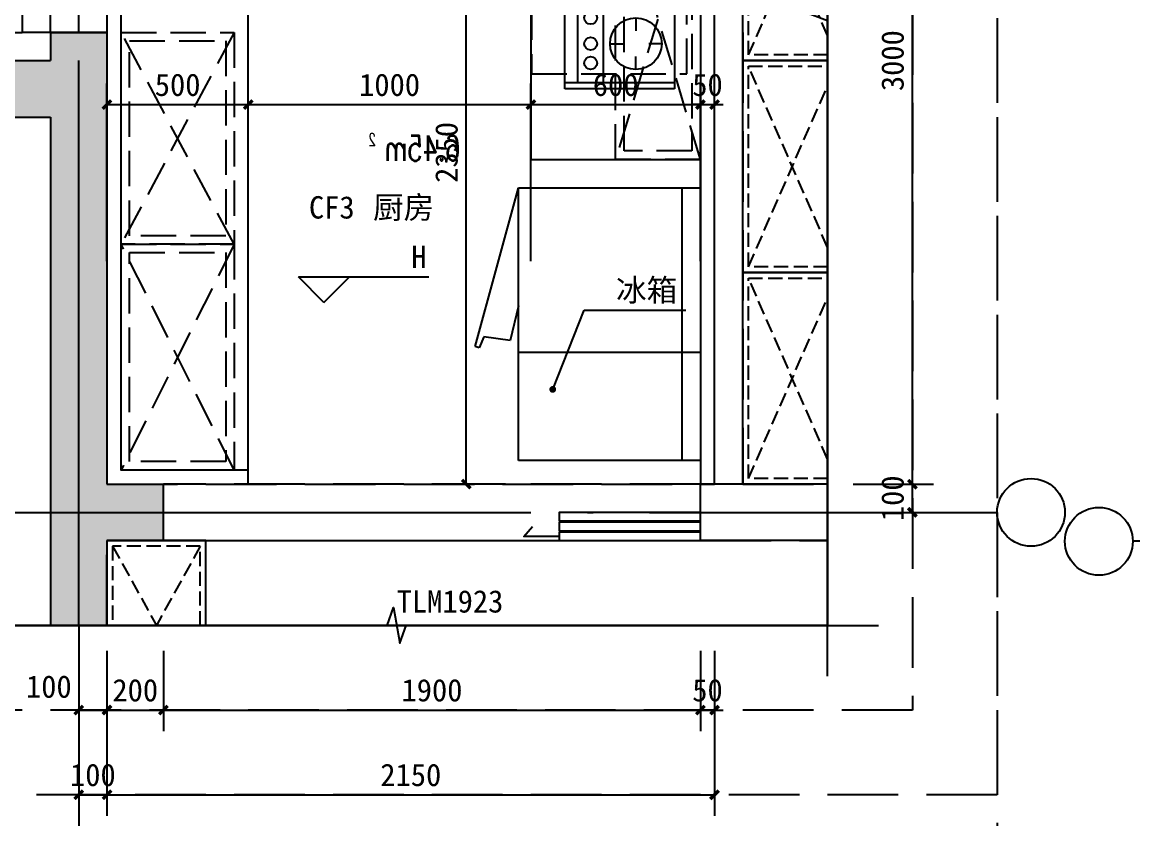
# Model space of a CAD drawing. Header units: millimetres. Extents: x -15 to 66915, y -15 to 18798.
# Drawn here: x 13850 to 17780, y 10780 to 13601 of the extents above; entities that cross this region are included whole.
import ezdxf
from ezdxf.enums import TextEntityAlignment as Align
from ezdxf.xclip import XClip

# ---------------------------------------------------------------- set-up
doc = ezdxf.new("R2010")
doc.units = ezdxf.units.MM
doc.header["$LTSCALE"] = 1000
doc.header["$XCLIPFRAME"] = 2
for name, pattern in [('1#2#楼$0$DOTE', [2.42, 2, -0.2, 0.02, -0.2]), ('140-CF-2.2x3.0$0$DASH', [0.35, 0.25, -0.1]), ('140-墙体$0$DASH', [0.35, 0.25, -0.1]), ('140-家具-标$0$DASH', [0.35, 0.25, -0.1]), ('160-墙体$0$DASH', [0.35, 0.25, -0.1]), ('DASH', [0.35, 0.25, -0.1])]:
    doc.linetypes.add(name, pattern=pattern)
doc.layers.get('Defpoints').update_dxf_attribs({"color": 4, "linetype": 'DASH'})
for name, color, linetype in [('1#2#楼$0$A-ANNO-AXIS', 3, 'Continuous'), ('1#2#楼$0$A-ANNO-DIMS', 3, 'Continuous'), ('1#2#楼$0$A-ANNO-DOTE', 10, '1#2#楼$0$DOTE'), ('1#2#楼$0$A-ANNO-ELEV', 3, 'Continuous'), ('1#2#楼$0$A-ANNO-IDEN', 3, 'Continuous'), ('1#2#楼$0$A-ANNO-SYMB', 3, 'Continuous'), ('1#2#楼$0$A-ANNO-TEXT', 7, 'Continuous'), ('1#2#楼$0$A-DOOR-IDEN', 53, 'Continuous'), ('140-CF-2.2x3.0$0$A-FLOR-SPCL', 225, 'Continuous'), ('140-墙体$0$A-COLU-CONC-HATC', 204, 'Continuous'), ('140-墙体$0$A-DOOR', 51, 'Continuous'), ('140-墙体$0$A-WALL-BLOK', 131, 'Continuous'), ('140-墙体$0$A-WALL-CONC', 9, 'Continuous'), ('140-家具-标$0$DS-HIGH CABINET', 47, 'Continuous'), ('160-墙体$0$A-COLU-CONC-HATC', 204, 'Continuous'), ('160-墙体$0$A-DOOR', 51, 'Continuous'), ('160-墙体$0$A-WALL-BLOK', 131, 'Continuous'), ('160-墙体$0$A-WALL-CONC', 9, 'Continuous'), ('160-墙体-PC$0$A-ANNO-HATC-PATT', 8, 'Continuous'), ('160-核心筒-标准层$0$A-COLU-CONC-HATC', 204, 'Continuous'), ('160-核心筒-标准层$0$A-WALL-CONC', 9, 'Continuous'), ('160-核心筒-标准层$0$A-WALL-INSL', 241, 'Continuous'), ('AXIS_TEXT', 7, 'Continuous')]:
    doc.layers.add(name, color=color, linetype=linetype)
doc.styles.add('1#2#楼$0$_TCH_DIM', font='')
doc.styles.add('1#2#楼$0$_TCH_DIM_T3', font='')
doc.styles.add('1#2#楼$0$_TCH_WINDOW', font='')
doc.styles.add('140-CF-2.2x3.0$0$_TCH_SPACE', font='SIMPLEX', dxfattribs={"bigfont": 'GBCBIG'})
doc.styles.add('COMPLEX', font='COMPLEX')
doc.styles.get('1#2#楼$0$_TCH_DIM').set_extended_font_data('SimSun')
doc.styles.get('1#2#楼$0$_TCH_DIM_T3').set_extended_font_data('SimSun')
doc.styles.get('1#2#楼$0$_TCH_WINDOW').set_extended_font_data('SimSun')
doc.dimstyles.new('1#2#楼$0$_TCH_ARCH&&30', dxfattribs={"dimtxt": 79.303797, "dimasz": 30, "dimexe": 75, "dimexo": 90, "dimgap": 30, "dimtad": 1, "dimdec": 0, "dimzin": 0, "dimdsep": 46, "dimtxsty": '1#2#楼$0$_TCH_DIM_T3', "dimblk": '1#2#楼$0$_ArchTick', "dimcen": 0.09, "dimclrt": 7, "dimazin": 2, "dimtfac": 1, "dimtdec": 0, "dimtix": 1, "dimtmove": 2, "dimatfit": 3, "dimfxl": 100, "dimtolj": 1, "dimtzin": 0, "dimarcsym": 0})

# ---------------------------------------------------------------- blocks, each defined once
blk = doc.blocks.new('160-核心筒-标准层')
at = {"layer": '160-核心筒-标准层$0$A-COLU-CONC-HATC'}
for points in [[(-100, 6100), (-100, 6000), (-33.3, 5900), (100, 5900), (100, 6100)], [(-2366.7, 5900), (-2300, 5800), (-100, 5800), (-33.3, 5900), (-100, 6000), (-2300, 6000)], [(-33.3, 5900), (-100, 5800), (-100, 4400), (33.3, 4400), (100, 4500), (100, 5900)], [(33.3, 4400), (100, 4300), (100, 4500)], [(33.3, 4400), (-100, 4400), (-100, 3700), (-33.3, 3600), (100, 3600), (100, 4300)]]:
    blk.add_hatch(color=256, dxfattribs=at).paths.add_polyline_path(points)
at = {"layer": '160-核心筒-标准层$0$A-WALL-CONC'}
for p, q in [((-100, 6100), (-100, 6000)), ((100, 6100), (-100, 6100)), ((100, 6100), (100, 5900)), ((-2300, 6000), (-100, 6000)), ((100, 5900), (100, 4500)), ((-2300, 5800), (-100, 5800)), ((-100, 5800), (-100, 4400)), ((100, 4500), (100, 4500)), ((-100, 4400), (-100, 3700)), ((100, 4300), (100, 4300)), ((100, 4300), (100, 3600))]:
    blk.add_line(p, q, dxfattribs=at)
at = {"layer": '160-核心筒-标准层$0$A-WALL-INSL'}
blk.add_line((-2200, 6100), (-200, 6100), dxfattribs=at)
blk = doc.blocks.new('140-墙体$0$$WINLIB2D$00000001')
at = {"color": 0}
for points in [[(-0.5, 0.5), (-0.5, -0.5)], [(-0.5, 0.5), (0.5, 0.5)], [(0.5, -0.5), (0.5, 0.5)], [(0.5, 0.1667), (-0.5, 0.1667)], [(0.5, -0.1667), (-0.5, -0.1667)], [(-0.5, -0.5), (0.5, -0.5)]]:
    blk.add_lwpolyline(points, dxfattribs=at)
blk = doc.blocks.new('140-墙体')
at = {"layer": '140-墙体$0$A-COLU-CONC-HATC'}
blk.add_hatch(color=256, dxfattribs=at).paths.add_polyline_path([(-8450, 8100), (-8450, 7900), (-8250, 7900), (-8250, 8100)])
blk.add_line((-6200, 8100), (-6300, 8100))
at = {"layer": '140-墙体$0$A-DOOR', "linetype": '140-墙体$0$DASH'}
for p, q in [((-6350, 8100), (-8250, 8100)), ((-3850, 8100), (-5850, 8100)), ((-8250, 7900), (-6350, 7900)), ((-3850, 7900), (-5850, 7900))]:
    blk.add_line(p, q, dxfattribs=at)
at = {"layer": '140-墙体$0$A-DOOR'}
for points in [[(-6850, 7970), (-6350, 7970), (-6350, 8000), (-6850, 8000)], [(-6850, 7935), (-6350, 7935), (-6350, 7965), (-6850, 7965)], [(-6850, 7900), (-6350, 7900), (-6350, 7930), (-6850, 7930)]]:
    blk.add_lwpolyline(points, close=True, dxfattribs=at)
blk.add_lwpolyline([(-6850, 7915), (-6975, 7915), (-6944.4, 7950)], dxfattribs=at)
at = {"layer": '140-墙体$0$A-WALL-BLOK'}
for p, q in [((-6300, 8100), (-6300, 11100)), ((-6200, 8100), (-6200, 11100)), ((-6300, 8100), (-6350, 8100)), ((-6350, 7900), (-6350, 8100)), ((-5850, 8100), (-6200, 8100)), ((-5850, 7900), (-5850, 8100)), ((-6200, 7900), (-6350, 7900)), ((-5850, 7900), (-6200, 7900))]:
    blk.add_line(p, q, dxfattribs=at)
at = {"layer": '140-墙体$0$A-WALL-CONC'}
for p, q in [((-8650, 9700), (-8450, 9700)), ((-8450, 8100), (-8250, 8100)), ((-8250, 7900), (-8250, 8100)), ((-8450, 7900), (-8250, 7900))]:
    blk.add_line(p, q, dxfattribs=at)
at = {"layer": '140-墙体$0$A-DOOR', "xscale": 800, "yscale": -300, "zscale": 300, "rotation": 270}
blk.add_blockref('140-墙体$0$$WINLIB2D$00000001', (-8600, 10100), dxfattribs=at)
blk = doc.blocks.new('140-CF-2.2x3.0$0$A$C7214d1e0')
at = {"layer": '140-CF-2.2x3.0$0$A-FLOR-SPCL'}
for p, q in [((966.4, 797), (0, 797)), ((0, 797), (0, 153.5)), ((384.4, 153.5), (384.4, 797)), ((966.4, 153.5), (966.4, 797)), ((0, 732.8), (384.4, 732.8)), ((384.4, 732.8), (966.4, 732.8)), ((0, 153.5), (966.4, 153.5)), ((403.6, 0), (966.4, 153.5)), ((547.8, 153.5), (425.8, 123.9)), ((425.8, 123.9), (437.9, 30.8)), ((437.9, 30.8), (399.8, 14.3)), ((399.8, 14.3), (403.6, 0))]:
    blk.add_line(p, q, dxfattribs=at)
blk = doc.blocks.new('140-CF-2.2x3.0$0$88')
for p, q in [((-662.94, 388.62), (22.86, 388.62)), ((-662.94, 0), (-662.94, 388.62)), ((-640.08, 0), (-640.08, 388.62)), ((0, 0), (0, 388.62)), ((22.86, 388.62), (22.86, 0)), ((-502.92, 342.9), (-502.92, 297.18)), ((-137.16, 342.9), (-137.16, 297.18)), ((-594.36, 251.46), (-548.64, 251.46)), ((-411.48, 251.46), (-457.2, 251.46)), ((-228.6, 251.46), (-182.88, 251.46)), ((-45.72, 251.46), (-91.44, 251.46)), ((-502.92, 160.02), (-502.92, 205.74)), ((-137.16, 160.02), (-137.16, 205.74)), ((0, 137.16), (-640.08, 137.16)), ((0, 45.72), (-640.08, 45.72)), ((22.86, 0), (-662.94, 0))]:
    blk.add_line(p, q)
for centre, radius in [((-502.92, 251.46), 91.44), ((-137.16, 251.46), 91.44), ((-571.5, 91.44), 22.86), ((-480.06, 91.44), 22.86), ((-297.18, 91.44), 22.86), ((-228.6, 91.44), 22.86), ((-137.16, 91.44), 22.86), ((-68.58, 91.44), 22.86)]:
    blk.add_circle(centre, radius)
blk = doc.blocks.new('140-CF-2.2x3.0', base_point=(0, 0))
at = {"layer": '140-CF-2.2x3.0$0$A-FLOR-SPCL', "color": 8, "linetype": '140-CF-2.2x3.0$0$DASH', "ltscale": 0.5}
for p, q in [((-2150, -1850), (-1850, -850)), ((-2150, -850), (-1850, -1850)), ((-500, -2150), (-100, -1400)), ((-500, -1400), (-100, -2150)), ((-500, -2950), (-100, -2150)), ((-500, -2150), (-100, -2950))]:
    blk.add_line(p, q, dxfattribs=at)
at = {"layer": '140-CF-2.2x3.0$0$A-FLOR-SPCL'}
for points in [[(-550, -2950), (-100, -2950), (-100, -500), (-500, -500), (-500, -50), (-1850, -50), (-1850, -350), (-2150, -350), (-2150, -3000)], [(-550, -3000), (-550, -650), (-1550, -650), (-1550, -1850), (-2150, -1850)]]:
    blk.add_lwpolyline(points, dxfattribs=at)
at = {"layer": '140-CF-2.2x3.0$0$A-FLOR-SPCL', "color": 8, "linetype": '140-CF-2.2x3.0$0$DASH', "ltscale": 0.5}
for points in [[(-2150, -1850), (-1850, -1850), (-1850, -850), (-2150, -850)], [(-2120, -1820), (-1880, -1820), (-1880, -880), (-2120, -880)], [(-500, -2150), (-100, -2150), (-100, -1400), (-500, -1400)], [(-470, -2120), (-130, -2120), (-130, -1430), (-470, -1430)], [(-500, -2950), (-100, -2950), (-100, -2150), (-500, -2150)], [(-470, -2920), (-130, -2920), (-130, -2180), (-470, -2180)]]:
    blk.add_lwpolyline(points, close=True, dxfattribs=at)
at = {"layer": '140-CF-2.2x3.0$0$A-FLOR-SPCL', "linetype": '140-CF-2.2x3.0$0$DASH', "ltscale": 0.5}
blk.add_lwpolyline([(-1552.4, -951.7), (-1552.4, -1546.7), (-2102.4, -1546.7), (-2102.4, -951.7)], close=True, dxfattribs=at)
at = {"layer": 'Defpoints'}
blk.add_lwpolyline([(-2200, 0), (-50, 0), (-50, -3000), (-2200, -3000)], close=True, dxfattribs=at)
at = {"layer": '140-CF-2.2x3.0$0$A-FLOR-SPCL', "xscale": -1.000000000000001, "rotation": 90}
blk.add_blockref('140-CF-2.2x3.0$0$88', (-1670, -1577.1), dxfattribs=at)
at = {"layer": '140-CF-2.2x3.0$0$A-FLOR-SPCL', "rotation": 90}
blk.add_blockref('140-CF-2.2x3.0$0$A$C7214d1e0', (-1353, -2916.4), dxfattribs=at)
at = {"layer": 'Defpoints', "style": '140-CF-2.2x3.0$0$_TCH_SPACE', "width": 0.705882}
for s, height, p in [('6.45m', 89.25, (-1301.6, -1854.6)), ('2', 44.6, (-1001.6, -1802.1))]:
    blk.add_text(s, height=height, dxfattribs=at).set_placement(p)
blk = doc.blocks.new('*U272')
at = {"color": 250, "linetype": '140-家具-标$0$DASH', "ltscale": 0.2}
for p, q in [((20, -330), (730, -20)), ((20, -20), (730, -330)), ((770, -330), (1480, -20)), ((770, -20), (1480, -330)), ((1520, -330), (2230, -20)), ((1520, -20), (2230, -330))]:
    blk.add_line(p, q, dxfattribs=at)
for points in [[(0, 0), (750, 0), (750, -350), (0, -350)], [(750, 0), (1500, 0), (1500, -350), (750, -350)], [(1500, 0), (2250, 0), (2250, -350), (1500, -350)]]:
    blk.add_lwpolyline(points, close=True)
for points in [[(20, -20), (730, -20), (730, -330), (20, -330)], [(770, -20), (1480, -20), (1480, -330), (770, -330)], [(1520, -20), (2230, -20), (2230, -330), (1520, -330)]]:
    blk.add_lwpolyline(points, close=True, dxfattribs=at)
blk = doc.blocks.new('*U273')
at = {"color": 250, "linetype": '140-家具-标$0$DASH', "ltscale": 0.2}
for p, q in [((20, -330), (580, -20)), ((20, -20), (580, -330)), ((620, -330), (1180, -20)), ((620, -20), (1180, -330)), ((1220, -330), (1780, -20)), ((1220, -20), (1780, -330))]:
    blk.add_line(p, q, dxfattribs=at)
for points in [[(0, 0), (600, 0), (600, -350), (0, -350)], [(600, 0), (1200, 0), (1200, -350), (600, -350)], [(1200, 0), (1800, 0), (1800, -350), (1200, -350)]]:
    blk.add_lwpolyline(points, close=True)
for points in [[(20, -20), (580, -20), (580, -330), (20, -330)], [(620, -20), (1180, -20), (1180, -330), (620, -330)], [(1220, -20), (1780, -20), (1780, -330), (1220, -330)]]:
    blk.add_lwpolyline(points, close=True, dxfattribs=at)
blk = doc.blocks.new('140-家具-标', base_point=(48250, 37750.5))
at = {"layer": 'Defpoints'}
for points in [[(54450, 45750.5), (52100, 45750.5), (52100, 48750.5), (54450, 48750.5)], [(52050, 37750.5), (56700, 37750.5), (56700, 45550.5), (52050, 45550.5)]]:
    blk.add_lwpolyline(points, close=True, dxfattribs=at)
at = {"layer": '140-家具-标$0$DS-HIGH CABINET', "xscale": -1, "rotation": 270}
blk.add_blockref('*U272', (54450, 45750.5), dxfattribs=at)
at = {"layer": '140-家具-标$0$DS-HIGH CABINET', "extrusion": (0, 0, -1), "xscale": -1, "zscale": -1, "rotation": 89.9994207007208}
blk.add_blockref('*U273', (-56700, 45550.5), dxfattribs=at)
blk = doc.blocks.new('1#2#楼$0$BGTVF')
blk.add_blockref('160-核心筒-标准层', (0, -7600))
at = {"xscale": -1}
blk.add_blockref('140-CF-2.2x3.0', (50, -100), dxfattribs=at)
ref = blk.add_blockref('140-墙体', (8550, -11200))
XClip(ref).set_block_clipping_path([(-12550, 3900.0000000001), (-9750, 3900.0000000001), (-9750, 11800.0000000001), (400.0000000001, 11800.0000000001), (400.0000000001, -2099.9999999999), (-12549.9999999999, -2100.0000000001)])
blk.add_blockref('140-家具-标', (8550, -11100), dxfattribs=at)
blk = doc.blocks.new('160-墙体$0$$DorLib2D$00000009')
for p, q in [((0.4129, 0.9053), (0.4129, 0.0807)), ((0.4541, 0.9053), (0.4129, 0.9053)), ((0.4541, 0.0807), (0.4541, 0.9053)), ((0.4129, 0.7822), (0.378, 0.7822)), ((0.489, 0.7822), (0.4541, 0.7822)), ((0.4129, 0.6235), (0.378, 0.6235)), ((0.489, 0.6235), (0.4541, 0.6235)), ((-0.4941, 0.0807), (-0.4529, 0.0807)), ((-0.4941, -0.0018), (-0.4941, 0.0807)), ((-0.4529, 0.0807), (-0.4529, 0.0395)), ((0.4129, 0.0807), (0.4541, 0.0807)), ((0.4953, 0.0807), (0.4541, 0.0807)), ((0.4541, 0.0807), (0.4541, 0.0395)), ((0.4953, -0.0018), (0.4953, 0.0807)), ((-0.4529, 0.0395), (-0.4117, 0.0395)), ((-0.4117, 0.0395), (-0.4117, -0.0018)), ((0.4541, 0.0395), (0.4129, 0.0395)), ((0.4129, 0.0395), (0.4129, -0.0018)), ((-0.4941, -0.0018), (-0.4941, -0.0018)), ((-0.4117, -0.0018), (-0.4941, -0.0018)), ((0.4129, -0.0018), (0.4953, -0.0018)), ((0.4953, -0.0018), (0.4953, -0.0018))]:
    blk.add_line(p, q)
at = {"lineweight": 13}
for p, q in [((0.378, 0.7822), (0.378, 0.6235)), ((0.489, 0.7822), (0.489, 0.6235))]:
    blk.add_line(p, q, dxfattribs=at)
blk.add_arc((0.3716, 0.0817), 0.8246, 87.134, 180.0717, dxfattribs=at)
blk = doc.blocks.new('160-墙体')
at = {"layer": '160-墙体$0$A-COLU-CONC-HATC'}
blk.add_hatch(color=256, dxfattribs=at).paths.add_polyline_path([(33.3, 8100), (100, 8000), (2350, 8000), (2350, 8200), (100, 8200)])
at = {"layer": '160-墙体$0$A-DOOR', "linetype": '160-墙体$0$DASH'}
for p, q in [((3900, 8200), (6500, 8200)), ((3700, 6300), (3700, 8000)), ((3900, 7000), (3900, 8000)), ((3900, 8000), (6500, 8000))]:
    blk.add_line(p, q, dxfattribs=at)
at = {"layer": '160-墙体$0$A-DOOR'}
blk.add_line((2100, 7000), (2100, 7900), dxfattribs=at)
for points in [[(4400, 8070), (3900, 8070), (3900, 8100), (4400, 8100)], [(4400, 8035), (3900, 8035), (3900, 8065), (4400, 8065)], [(4400, 8000), (3900, 8000), (3900, 8030), (4400, 8030)]]:
    blk.add_lwpolyline(points, close=True, dxfattribs=at)
blk.add_lwpolyline([(4400, 8015), (4525, 8015), (4494.4, 8050)], dxfattribs=at)
at = {"layer": '160-墙体$0$A-WALL-BLOK'}
for p, q in [((3450, 8200), (3450, 11200)), ((3550, 8200), (3550, 11200)), ((2350, 8000), (2350, 8200)), ((3450, 8200), (3350, 8200)), ((3350, 8200), (3350, 8000)), ((3550, 8200), (3900, 8200)), ((3900, 8200), (3900, 8000)), ((2100, 8000), (2100, 7900)), ((2200, 8000), (2100, 8000)), ((2200, 7900), (2200, 8000)), ((3350, 8000), (3450, 8000)), ((3450, 8000), (3900, 8000)), ((2100, 7900), (2200, 7900))]:
    blk.add_line(p, q, dxfattribs=at)
at = {"layer": '160-墙体$0$A-WALL-CONC'}
for p, q in [((100, 8200), (2350, 8200)), ((2350, 8200), (2350, 8000)), ((100, 8000), (2350, 8000))]:
    blk.add_line(p, q, dxfattribs=at)
at = {"layer": '160-墙体$0$A-DOOR', "xscale": 1000, "yscale": 1000, "zscale": 200}
blk.add_blockref('160-墙体$0$$DorLib2D$00000009', (2850, 8100), dxfattribs=at)
at = {"layer": '160-墙体$0$A-DOOR', "xscale": 900, "yscale": 900, "zscale": 100, "rotation": 90}
blk.add_blockref('160-墙体$0$$DorLib2D$00000009', (2150, 7450), dxfattribs=at)
blk = doc.blocks.new('160-家具-标', base_point=(73350, 11050.5))
at = {"layer": 'Defpoints'}
for points in [[(69900, 19150.5), (66850, 19150.5), (66850, 22150.5), (69900, 22150.5)], [(64300, 18950.5), (69550, 18950.5), (69550, 11050.5), (64000, 11050.5), (64000, 15900.5), (64300, 15900.5)]]:
    blk.add_lwpolyline(points, close=True, dxfattribs=at)
blk = doc.blocks.new('160-墙体-PC$0$$LinePat$保温板1')
at = {"color": 0}
for p, q in [((0, 0), (16, -20)), ((0, -20), (16, 0))]:
    blk.add_line(p, q, dxfattribs=at)
blk = doc.blocks.new('160-墙体-PC')
at = {"layer": '160-墙体-PC$0$A-ANNO-HATC-PATT'}
for points in [[(2100, 8150), (2100, 8200), (400, 8200), (400, 8150)], [(400, 8000), (400, 8200), (2100, 8200), (2100, 8000)], [(2100, 8000), (2100, 8050), (400, 8050), (400, 8000)]]:
    blk.add_lwpolyline(points, close=True, dxfattribs=at)
at = {"layer": '160-墙体-PC$0$A-ANNO-HATC-PATT', "yscale": 2.5, "zscale": 2.5}
for p, xscale, rotation in [((1776.2, 8149.9), 2.529762805991874, 180.0078790222367), ((1816.7, 8149.9), 2.529762805991874, 180.0078790222367), ((1857.2, 8150), 2.529762805991874, 180.0078790222367), ((1897.6, 8150), 2.529762805991874, 180.0078790222367), ((1938.1, 8150), 2.529762805991874, 180.0078790222367), ((1978.6, 8150), 2.529762805991874, 180.0078790222367), ((2019.1, 8150), 2.529762805991874, 180.0078790222367), ((2059.5, 8150), 2.529762805991874, 180.0078790222367), ((2100, 8150), 2.529762805991874, 180.0078790222367), ((1776.2, 8000), 2.529762782061926, 180.000035277034), ((1816.7, 8000), 2.529762782061926, 180.000035277034), ((1857.2, 8000), 2.529762782061926, 180.000035277034), ((1897.6, 8000), 2.529762782061926, 180.000035277034), ((1938.1, 8000), 2.529762782061926, 180.000035277034), ((1978.6, 8000), 2.529762782061926, 180.000035277034), ((2019.1, 8000), 2.529762782061926, 180.000035277034), ((2059.5, 8000), 2.529762782061926, 180.000035277034), ((2100, 8000), 2.529762782061926, 180.000035277034)]:
    blk.add_blockref('160-墙体-PC$0$$LinePat$保温板1', p, dxfattribs=dict(at, xscale=xscale, rotation=rotation))
blk = doc.blocks.new('1#2#楼$0$GTFBGF')
ref = blk.add_blockref('160-墙体-PC', (-9250, -11300))
XClip(ref).set_block_clipping_path([(13249.9999999997, 5350.000000002), (10449.9999999998, 5350.000000002), (10449.9999999998, 11800.000000002), (-900.0000000002, 11800.000000002), (-900.0000000002, -2099.999999998), (13249.9999999996, -2099.9999999981)])
ref = blk.add_blockref('160-墙体', (-9250, -11300))
XClip(ref).set_block_clipping_path([(13249.9999999999, 5349.9999999999), (10450, 5349.9999999999), (10450, 11800), (-900, 11800), (-900, -2100), (13249.9999999998, -2100.0000000002)])
at = {"xscale": -1}
blk.add_blockref('160-家具-标', (-9150, -11200), dxfattribs=at)
blk = doc.blocks.new('_AXISO')
blk.add_circle((0, 0), 0.5)
at = {"layer": 'AXIS_TEXT', "style": 'COMPLEX', "width": 1.041667}
blk.add_attdef('A', text='', height=0.56, dxfattribs=at).set_placement((-0.25, -0.28), (0.25, -0.28), align=Align.FIT)
blk = doc.blocks.new('1#2#楼$0$_ArchTick')
at = {"color": 0, "linetype": 'ByBlock', "const_width": 0.4}
blk.add_lwpolyline([(-0.5, -0.5), (0.5, 0.5)], dxfattribs=at)
blk = doc.blocks.new('*D487')
at = {"layer": '1#2#楼$0$A-ANNO-DIMS', "color": 0, "lineweight": -2, "transparency": 16777216}
for p, q in [((17000, 11965.1), (17000, 11995.1)), ((16790, 11965.1), (17075, 11965.1)), ((17000, 11865.1), (17000, 11965.1)), ((16790, 11865.1), (17075, 11865.1)), ((17000, 11865.1), (17000, 11835.1))]:
    blk.add_line(p, q, dxfattribs=at)
at = {"layer": 'Defpoints', "color": 0, "transparency": 16777216}
for p in [(16700, 11965.1), (17000, 11965.1), (16700, 11865.1)]:
    blk.add_point(p, dxfattribs=at)
at = {"layer": '1#2#楼$0$A-ANNO-DIMS', "color": 0, "lineweight": -2, "transparency": 16777216, "xscale": 30, "yscale": 30, "zscale": 30}
for p, rotation in [((17000, 11965.1), 270), ((17000, 11865.1), 90)]:
    blk.add_blockref('1#2#楼$0$_ArchTick', p, dxfattribs=dict(at, rotation=rotation))
at = {"layer": '1#2#楼$0$A-ANNO-DIMS', "color": 7, "transparency": 16777216, "insert": (16930.3, 11915.1), "char_height": 79.3, "attachment_point": 5, "rotation": 90, "style": '1#2#楼$0$_TCH_DIM_T3'}
blk.add_mtext('\\A1;100', dxfattribs=at)
blk = doc.blocks.new('*D488')
at = {"layer": '1#2#楼$0$A-ANNO-DIMS', "color": 0, "lineweight": -2, "transparency": 16777216}
for p, q in [((16790, 14965.1), (17075, 14965.1)), ((17000, 11965.1), (17000, 14965.1)), ((16790, 11965.1), (17075, 11965.1))]:
    blk.add_line(p, q, dxfattribs=at)
at = {"layer": 'Defpoints', "color": 0, "transparency": 16777216}
for p in [(16700, 14965.1), (17000, 14965.1), (16700, 11965.1)]:
    blk.add_point(p, dxfattribs=at)
at = {"layer": '1#2#楼$0$A-ANNO-DIMS', "color": 0, "lineweight": -2, "transparency": 16777216, "xscale": 30, "yscale": 30, "zscale": 30}
for p, rotation in [((17000, 14965.1), 90), ((17000, 11965.1), 270)]:
    blk.add_blockref('1#2#楼$0$_ArchTick', p, dxfattribs=dict(at, rotation=rotation))
at = {"layer": '1#2#楼$0$A-ANNO-DIMS', "color": 7, "transparency": 16777216, "insert": (16930.3, 13465.1), "char_height": 79.3, "attachment_point": 5, "rotation": 90, "style": '1#2#楼$0$_TCH_DIM_T3'}
blk.add_mtext('\\A1;3000', dxfattribs=at)
blk = doc.blocks.new('*D490')
at = {"layer": '1#2#楼$0$A-ANNO-DIMS', "color": 0, "lineweight": -2, "transparency": 16777216}
for p, q in [((14050, 11375.1), (14050, 11090.1)), ((14150, 11375.1), (14150, 11090.1)), ((14050, 11165.1), (14150, 11165.1))]:
    blk.add_line(p, q, dxfattribs=at)
at = {"layer": 'Defpoints', "color": 0, "transparency": 16777216}
for p in [(14050, 11465.1), (14150, 11465.1), (14150, 11165.1)]:
    blk.add_point(p, dxfattribs=at)
at = {"layer": '1#2#楼$0$A-ANNO-DIMS', "color": 0, "lineweight": -2, "transparency": 16777216, "xscale": 30, "yscale": 30, "zscale": 30, "rotation": 180}
blk.add_blockref('1#2#楼$0$_ArchTick', (14050, 11165.1), dxfattribs=at)
at = {"layer": '1#2#楼$0$A-ANNO-DIMS', "color": 0, "lineweight": -2, "transparency": 16777216, "xscale": 30, "yscale": 30, "zscale": 30}
blk.add_blockref('1#2#楼$0$_ArchTick', (14150, 11165.1), dxfattribs=at)
at = {"layer": '1#2#楼$0$A-ANNO-DIMS', "color": 7, "transparency": 16777216, "insert": (13944.2, 11247.6), "char_height": 79.3, "attachment_point": 5, "style": '1#2#楼$0$_TCH_DIM_T3'}
blk.add_mtext('\\A1;100', dxfattribs=at)
blk = doc.blocks.new('*D491')
at = {"layer": '1#2#楼$0$A-ANNO-DIMS', "color": 0, "lineweight": -2, "transparency": 16777216}
for p, q in [((14150, 11375.1), (14150, 11090.1)), ((14350, 11375.1), (14350, 11090.1)), ((14150, 11165.1), (14120, 11165.1)), ((14150, 11165.1), (14350, 11165.1)), ((14350, 11165.1), (14380, 11165.1))]:
    blk.add_line(p, q, dxfattribs=at)
at = {"layer": 'Defpoints', "color": 0, "transparency": 16777216}
for p in [(14150, 11465.1), (14350, 11465.1), (14350, 11165.1)]:
    blk.add_point(p, dxfattribs=at)
at = {"layer": '1#2#楼$0$A-ANNO-DIMS', "color": 0, "lineweight": -2, "transparency": 16777216, "xscale": 30, "yscale": 30, "zscale": 30}
blk.add_blockref('1#2#楼$0$_ArchTick', (14150, 11165.1), dxfattribs=at)
at = {"layer": '1#2#楼$0$A-ANNO-DIMS', "color": 0, "lineweight": -2, "transparency": 16777216, "xscale": 30, "yscale": 30, "zscale": 30, "rotation": 180}
blk.add_blockref('1#2#楼$0$_ArchTick', (14350, 11165.1), dxfattribs=at)
at = {"layer": '1#2#楼$0$A-ANNO-DIMS', "color": 7, "transparency": 16777216, "insert": (14250, 11234.8), "char_height": 79.3, "attachment_point": 5, "style": '1#2#楼$0$_TCH_DIM_T3'}
blk.add_mtext('\\A1;200', dxfattribs=at)
blk = doc.blocks.new('*D492')
at = {"layer": '1#2#楼$0$A-ANNO-DIMS', "color": 0, "lineweight": -2, "transparency": 16777216}
for p, q in [((14350, 11375.1), (14350, 11090.1)), ((16250, 11375.1), (16250, 11090.1)), ((14350, 11165.1), (16250, 11165.1))]:
    blk.add_line(p, q, dxfattribs=at)
at = {"layer": 'Defpoints', "color": 0, "transparency": 16777216}
for p in [(14350, 11465.1), (16250, 11465.1), (16250, 11165.1)]:
    blk.add_point(p, dxfattribs=at)
at = {"layer": '1#2#楼$0$A-ANNO-DIMS', "color": 0, "lineweight": -2, "transparency": 16777216, "xscale": 30, "yscale": 30, "zscale": 30, "rotation": 180}
blk.add_blockref('1#2#楼$0$_ArchTick', (14350, 11165.1), dxfattribs=at)
at = {"layer": '1#2#楼$0$A-ANNO-DIMS', "color": 0, "lineweight": -2, "transparency": 16777216, "xscale": 30, "yscale": 30, "zscale": 30}
blk.add_blockref('1#2#楼$0$_ArchTick', (16250, 11165.1), dxfattribs=at)
at = {"layer": '1#2#楼$0$A-ANNO-DIMS', "color": 7, "transparency": 16777216, "insert": (15300, 11234.8), "char_height": 79.3, "attachment_point": 5, "style": '1#2#楼$0$_TCH_DIM_T3'}
blk.add_mtext('\\A1;1900', dxfattribs=at)
blk = doc.blocks.new('*D493')
at = {"layer": '1#2#楼$0$A-ANNO-DIMS', "color": 0, "lineweight": -2, "transparency": 16777216}
for p, q in [((16250, 11375.1), (16250, 11090.1)), ((16300, 11375.1), (16300, 11090.1)), ((16250, 11165.1), (16220, 11165.1)), ((16250, 11165.1), (16300, 11165.1)), ((16300, 11165.1), (16330, 11165.1))]:
    blk.add_line(p, q, dxfattribs=at)
at = {"layer": 'Defpoints', "color": 0, "transparency": 16777216}
for p in [(16250, 11465.1), (16300, 11465.1), (16300, 11165.1)]:
    blk.add_point(p, dxfattribs=at)
at = {"layer": '1#2#楼$0$A-ANNO-DIMS', "color": 0, "lineweight": -2, "transparency": 16777216, "xscale": 30, "yscale": 30, "zscale": 30}
blk.add_blockref('1#2#楼$0$_ArchTick', (16250, 11165.1), dxfattribs=at)
at = {"layer": '1#2#楼$0$A-ANNO-DIMS', "color": 0, "lineweight": -2, "transparency": 16777216, "xscale": 30, "yscale": 30, "zscale": 30, "rotation": 180}
blk.add_blockref('1#2#楼$0$_ArchTick', (16300, 11165.1), dxfattribs=at)
at = {"layer": '1#2#楼$0$A-ANNO-DIMS', "color": 7, "transparency": 16777216, "insert": (16275, 11234.8), "char_height": 79.3, "attachment_point": 5, "style": '1#2#楼$0$_TCH_DIM_T3'}
blk.add_mtext('\\A1;50', dxfattribs=at)
blk = doc.blocks.new('*D494')
at = {"layer": '1#2#楼$0$A-ANNO-DIMS', "color": 0, "lineweight": -2, "transparency": 16777216}
for p, q in [((14050, 11375.1), (14050, 10790.1)), ((14150, 11375.1), (14150, 10790.1)), ((14050, 10865.1), (14020, 10865.1)), ((14050, 10865.1), (14150, 10865.1)), ((14150, 10865.1), (14180, 10865.1))]:
    blk.add_line(p, q, dxfattribs=at)
at = {"layer": 'Defpoints', "color": 0, "transparency": 16777216}
for p in [(14050, 11465.1), (14150, 11465.1), (14150, 10865.1)]:
    blk.add_point(p, dxfattribs=at)
at = {"layer": '1#2#楼$0$A-ANNO-DIMS', "color": 0, "lineweight": -2, "transparency": 16777216, "xscale": 30, "yscale": 30, "zscale": 30}
blk.add_blockref('1#2#楼$0$_ArchTick', (14050, 10865.1), dxfattribs=at)
at = {"layer": '1#2#楼$0$A-ANNO-DIMS', "color": 0, "lineweight": -2, "transparency": 16777216, "xscale": 30, "yscale": 30, "zscale": 30, "rotation": 180}
blk.add_blockref('1#2#楼$0$_ArchTick', (14150, 10865.1), dxfattribs=at)
at = {"layer": '1#2#楼$0$A-ANNO-DIMS', "color": 7, "transparency": 16777216, "insert": (14100, 10934.8), "char_height": 79.3, "attachment_point": 5, "style": '1#2#楼$0$_TCH_DIM_T3'}
blk.add_mtext('\\A1;100', dxfattribs=at)
blk = doc.blocks.new('*D495')
at = {"layer": '1#2#楼$0$A-ANNO-DIMS', "color": 0, "lineweight": -2, "transparency": 16777216}
for p, q in [((14150, 11375.1), (14150, 10790.1)), ((16300, 11375.1), (16300, 10790.1)), ((14150, 10865.1), (16300, 10865.1))]:
    blk.add_line(p, q, dxfattribs=at)
at = {"layer": 'Defpoints', "color": 0, "transparency": 16777216}
for p in [(14150, 11465.1), (16300, 11465.1), (16300, 10865.1)]:
    blk.add_point(p, dxfattribs=at)
at = {"layer": '1#2#楼$0$A-ANNO-DIMS', "color": 0, "lineweight": -2, "transparency": 16777216, "xscale": 30, "yscale": 30, "zscale": 30, "rotation": 180}
blk.add_blockref('1#2#楼$0$_ArchTick', (14150, 10865.1), dxfattribs=at)
at = {"layer": '1#2#楼$0$A-ANNO-DIMS', "color": 0, "lineweight": -2, "transparency": 16777216, "xscale": 30, "yscale": 30, "zscale": 30}
blk.add_blockref('1#2#楼$0$_ArchTick', (16300, 10865.1), dxfattribs=at)
at = {"layer": '1#2#楼$0$A-ANNO-DIMS', "color": 7, "transparency": 16777216, "insert": (15225, 10934.8), "char_height": 79.3, "attachment_point": 5, "style": '1#2#楼$0$_TCH_DIM_T3'}
blk.add_mtext('\\A1;2150', dxfattribs=at)
blk = doc.blocks.new('*D783')
at = {"layer": '1#2#楼$0$A-ANNO-DIMS', "color": 0, "lineweight": -2, "transparency": 16777216}
for p, q in [((14150, 12755.1), (14150, 13384.4)), ((14650, 12755.1), (14650, 13384.4)), ((14150, 13309.4), (14650, 13309.4))]:
    blk.add_line(p, q, dxfattribs=at)
at = {"layer": 'Defpoints', "color": 0, "transparency": 16777216}
for p in [(14650, 13309.4), (14150, 12665.1), (14650, 12665.1)]:
    blk.add_point(p, dxfattribs=at)
at = {"layer": '1#2#楼$0$A-ANNO-DIMS', "color": 0, "lineweight": -2, "transparency": 16777216, "xscale": 30, "yscale": 30, "zscale": 30, "rotation": 180}
blk.add_blockref('1#2#楼$0$_ArchTick', (14150, 13309.4), dxfattribs=at)
at = {"layer": '1#2#楼$0$A-ANNO-DIMS', "color": 0, "lineweight": -2, "transparency": 16777216, "xscale": 30, "yscale": 30, "zscale": 30}
blk.add_blockref('1#2#楼$0$_ArchTick', (14650, 13309.4), dxfattribs=at)
at = {"layer": '1#2#楼$0$A-ANNO-DIMS', "color": 7, "transparency": 16777216, "insert": (14400, 13379), "char_height": 79.3, "attachment_point": 5, "style": '1#2#楼$0$_TCH_DIM_T3'}
blk.add_mtext('\\A1;500', dxfattribs=at)
blk = doc.blocks.new('*D784')
at = {"layer": '1#2#楼$0$A-ANNO-DIMS', "color": 0, "lineweight": -2, "transparency": 16777216}
for p, q in [((14650, 12755.1), (14650, 13384.4)), ((15650, 12755.1), (15650, 13384.4)), ((14650, 13309.4), (15650, 13309.4))]:
    blk.add_line(p, q, dxfattribs=at)
at = {"layer": 'Defpoints', "color": 0, "transparency": 16777216}
for p in [(15650, 13309.4), (14650, 12665.1), (15650, 12665.1)]:
    blk.add_point(p, dxfattribs=at)
at = {"layer": '1#2#楼$0$A-ANNO-DIMS', "color": 0, "lineweight": -2, "transparency": 16777216, "xscale": 30, "yscale": 30, "zscale": 30, "rotation": 180}
blk.add_blockref('1#2#楼$0$_ArchTick', (14650, 13309.4), dxfattribs=at)
at = {"layer": '1#2#楼$0$A-ANNO-DIMS', "color": 0, "lineweight": -2, "transparency": 16777216, "xscale": 30, "yscale": 30, "zscale": 30}
blk.add_blockref('1#2#楼$0$_ArchTick', (15650, 13309.4), dxfattribs=at)
at = {"layer": '1#2#楼$0$A-ANNO-DIMS', "color": 7, "transparency": 16777216, "insert": (15150, 13379), "char_height": 79.3, "attachment_point": 5, "style": '1#2#楼$0$_TCH_DIM_T3'}
blk.add_mtext('\\A1;1000', dxfattribs=at)
blk = doc.blocks.new('*D785')
at = {"layer": '1#2#楼$0$A-ANNO-DIMS', "color": 0, "lineweight": -2, "transparency": 16777216}
for p, q in [((15650, 12755.1), (15650, 13384.4)), ((16250, 12755.1), (16250, 13384.4)), ((15650, 13309.4), (16250, 13309.4))]:
    blk.add_line(p, q, dxfattribs=at)
at = {"layer": 'Defpoints', "color": 0, "transparency": 16777216}
for p in [(16250, 13309.4), (15650, 12665.1), (16250, 12665.1)]:
    blk.add_point(p, dxfattribs=at)
at = {"layer": '1#2#楼$0$A-ANNO-DIMS', "color": 0, "lineweight": -2, "transparency": 16777216, "xscale": 30, "yscale": 30, "zscale": 30, "rotation": 180}
blk.add_blockref('1#2#楼$0$_ArchTick', (15650, 13309.4), dxfattribs=at)
at = {"layer": '1#2#楼$0$A-ANNO-DIMS', "color": 0, "lineweight": -2, "transparency": 16777216, "xscale": 30, "yscale": 30, "zscale": 30}
blk.add_blockref('1#2#楼$0$_ArchTick', (16250, 13309.4), dxfattribs=at)
at = {"layer": '1#2#楼$0$A-ANNO-DIMS', "color": 7, "transparency": 16777216, "insert": (15950, 13379), "char_height": 79.3, "attachment_point": 5, "style": '1#2#楼$0$_TCH_DIM_T3'}
blk.add_mtext('\\A1;600', dxfattribs=at)
blk = doc.blocks.new('*D786')
at = {"layer": '1#2#楼$0$A-ANNO-DIMS', "color": 0, "lineweight": -2, "transparency": 16777216}
for p, q in [((16250, 12755.1), (16250, 13384.4)), ((16300, 12755.1), (16300, 13384.4)), ((16250, 13309.4), (16220, 13309.4)), ((16250, 13309.4), (16300, 13309.4)), ((16300, 13309.4), (16330, 13309.4))]:
    blk.add_line(p, q, dxfattribs=at)
at = {"layer": 'Defpoints', "color": 0, "transparency": 16777216}
for p in [(16300, 13309.4), (16250, 12665.1), (16300, 12665.1)]:
    blk.add_point(p, dxfattribs=at)
at = {"layer": '1#2#楼$0$A-ANNO-DIMS', "color": 0, "lineweight": -2, "transparency": 16777216, "xscale": 30, "yscale": 30, "zscale": 30}
blk.add_blockref('1#2#楼$0$_ArchTick', (16250, 13309.4), dxfattribs=at)
at = {"layer": '1#2#楼$0$A-ANNO-DIMS', "color": 0, "lineweight": -2, "transparency": 16777216, "xscale": 30, "yscale": 30, "zscale": 30, "rotation": 180}
blk.add_blockref('1#2#楼$0$_ArchTick', (16300, 13309.4), dxfattribs=at)
at = {"layer": '1#2#楼$0$A-ANNO-DIMS', "color": 7, "transparency": 16777216, "insert": (16275, 13379), "char_height": 79.3, "attachment_point": 5, "style": '1#2#楼$0$_TCH_DIM_T3'}
blk.add_mtext('\\A1;50', dxfattribs=at)
blk = doc.blocks.new('*D789')
at = {"layer": '1#2#楼$0$A-ANNO-DIMS', "color": 0, "lineweight": -2, "transparency": 16777216}
for p, q in [((15560, 14315.1), (15346.4, 14315.1)), ((15421.4, 11965.1), (15421.4, 14315.1)), ((15560, 11965.1), (15346.4, 11965.1))]:
    blk.add_line(p, q, dxfattribs=at)
at = {"layer": 'Defpoints', "color": 0, "transparency": 16777216}
for p in [(15421.4, 14315.1), (15650, 14315.1), (15650, 11965.1)]:
    blk.add_point(p, dxfattribs=at)
at = {"layer": '1#2#楼$0$A-ANNO-DIMS', "color": 0, "lineweight": -2, "transparency": 16777216, "xscale": 30, "yscale": 30, "zscale": 30}
for p, rotation in [((15421.4, 14315.1), 90), ((15421.4, 11965.1), 270)]:
    blk.add_blockref('1#2#楼$0$_ArchTick', p, dxfattribs=dict(at, rotation=rotation))
at = {"layer": '1#2#楼$0$A-ANNO-DIMS', "color": 7, "transparency": 16777216, "insert": (15351.7, 13140.1), "char_height": 79.3, "attachment_point": 5, "rotation": 90, "style": '1#2#楼$0$_TCH_DIM_T3'}
blk.add_mtext('\\A1;2350', dxfattribs=at)
blk = doc.blocks.new('1#2#楼')
at = {"layer": '1#2#楼$0$A-ANNO-AXIS'}
blk.add_line((18380, 11762.7), (17780, 11762.7), dxfattribs=at)
ref = blk.add_blockref('1#2#楼$0$BGTVF', (14050, 15065.1))
XClip(ref).set_block_clipping_path([(-400, -3600), (2650.0000000001, 750.005130654)])
ref = blk.add_blockref('1#2#楼$0$GTFBGF', (21330, 15062.7))
XClip(ref).set_block_clipping_path([(-2949.9999658207, -3599.9999999722), (499.9999816445, 750.0044523256)])
at = {"layer": '1#2#楼$0$A-ANNO-AXIS', "xscale": 240, "yscale": 240, "zscale": 240}
for p in [(17420, 11865.1), (17660, 11762.7)]:
    blk.add_blockref('_AXISO', p, dxfattribs=at)
at = {"layer": '1#2#楼$0$A-ANNO-AXIS'}
for p, q in [((16700, 11865.1), (17300, 11865.1)), ((14050, 11465.1), (14050, 10565.1))]:
    blk.add_line(p, q, dxfattribs=at)
at = {"layer": '1#2#楼$0$A-ANNO-DOTE'}
for points in [[(14050, 11465.1), (14050, 15815.1)], [(13650, 11865.1), (16700, 11865.1)]]:
    blk.add_lwpolyline(points, dxfattribs=at)
at = {"layer": '1#2#楼$0$A-ANNO-ELEV', "color": 6}
for p, q in [((14917.8, 12609), (14827.8, 12699)), ((14827.8, 12699), (15288.7, 12699)), ((14917.8, 12609), (15007.8, 12699))]:
    blk.add_line(p, q, dxfattribs=at)
at = {"layer": '1#2#楼$0$A-ANNO-IDEN'}
for p, q in [((15727.4, 12300.8), (15838, 12581)), ((15838, 12581), (16198.7, 12581))]:
    blk.add_line(p, q, dxfattribs=at)
at = {"layer": '1#2#楼$0$A-ANNO-IDEN', "const_width": 12}
blk.add_lwpolyline([(15725.2, 12295.2, 1), (15729.6, 12306.4, 1)], format="xyb", close=True, dxfattribs=at)
at = {"layer": '1#2#楼$0$A-ANNO-SYMB'}
for points in [[(16700, 11285.1), (16700, 13606.4), (16637, 13629.3), (16763, 13651.5), (16700, 13673.9), (16700, 15995.1)], [(13470, 11465.1), (15141.2, 11465.1), (15164.2, 11528.1), (15186.4, 11402.1), (15208.7, 11465.1), (16880, 11465.1)]]:
    blk.add_lwpolyline(points, dxfattribs=at)
at = {"layer": 'Defpoints'}
for points in [[(17300, 10565.1), (12750, 10565.1), (12750, 16715.1), (17300, 16715.1)], [(17300, 10865.1), (13050, 10865.1), (13050, 16415.1), (17300, 16415.1)], [(17000, 11165.1), (13350, 11165.1), (13350, 16115.1), (17000, 16115.1)]]:
    blk.add_lwpolyline(points, close=True, dxfattribs=at)
at = {"layer": 'Defpoints', "ltscale": 800}
blk.add_lwpolyline([(16700, 11465.1), (13650, 11465.1), (13650, 15815.1), (16700, 15815.1)], close=True, dxfattribs=at)
at = {"layer": '1#2#楼$0$A-ANNO-TEXT', "color": 7, "style": '1#2#楼$0$_TCH_DIM'}
for s, p in [('H', (15227, 12730.5)), ('冰箱', (15951.4, 12612.5))]:
    blk.add_text(s, height=79.3, dxfattribs=at).set_placement(p)
at = {"layer": '1#2#楼$0$A-DOOR-IDEN', "style": '1#2#楼$0$_TCH_WINDOW'}
for s, p in [('CF3', (14864.6, 12905.8)), ('厨房', (15091.5, 12905.8)), ('TLM1923', (15175.1, 11510.4))]:
    blk.add_text(s, height=79.3, dxfattribs=at).set_placement(p)
at = {"layer": '1#2#楼$0$A-ANNO-DIMS'}
for p1, p2, distance, picture, middle in [((16700, 11965.1), (16700, 14965.1), -300, '*D488', (16930.3, 13465.1)), ((15650, 11965.1), (15650, 14315.1), 228.6, '*D789', (15351.7, 13140.1)), ((14150, 12665.1), (14650, 12665.1), 644.3, '*D783', (14400, 13379)), ((14650, 12665.1), (15650, 12665.1), 644.3, '*D784', (15150, 13379)), ((15650, 12665.1), (16250, 12665.1), 644.3, '*D785', (15950, 13379)), ((16250, 12665.1), (16300, 12665.1), 644.3, '*D786', (16275, 13379)), ((16700, 11865.1), (16700, 11965.1), -300, '*D487', (16930.3, 11915.1)), ((14050, 11465.1), (14150, 11465.1), -600, '*D494', (14100, 10934.8)), ((14150, 11465.1), (14350, 11465.1), -300, '*D491', (14250, 11234.8)), ((14150, 11465.1), (16300, 11465.1), -600, '*D495', (15225, 10934.8)), ((14350, 11465.1), (16250, 11465.1), -300, '*D492', (15300, 11234.8)), ((16250, 11465.1), (16300, 11465.1), -300, '*D493', (16275, 11234.8))]:
    dim = blk.add_aligned_dim(p1=p1, p2=p2, distance=distance, dimstyle='1#2#楼$0$_TCH_ARCH&&30', dxfattribs=at)
    dim.commit()
    dim.dimension.update_dxf_attribs({"geometry": picture, "text_midpoint": middle})
dim = blk.add_linear_dim(base=(14150, 11165.1), p1=(14050, 11465.1), p2=(14150, 11465.1), angle=0, dimstyle='1#2#楼$0$_TCH_ARCH&&30', dxfattribs=at)
dim.commit()
dim.dimension.update_dxf_attribs({"geometry": '*D490', "text_midpoint": (13944.2, 11247.6), "dimtype": 161})

msp = doc.modelspace()

# ---------------------------------------------------------------- block references
msp.add_blockref('1#2#楼', (0, 0))

doc.saveas('drawing.dxf')
